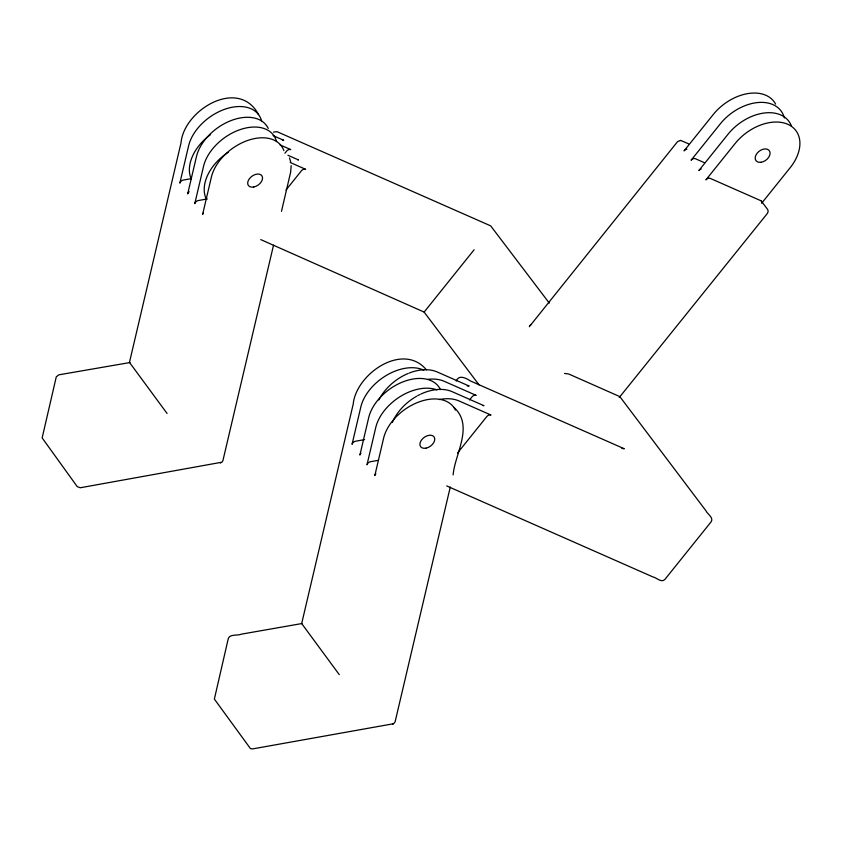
<?xml version="1.0" encoding="UTF-8"?>
<svg xmlns="http://www.w3.org/2000/svg" width="842" height="842" viewBox="0 0 842 842"><rect width="100%" height="100%" fill="white"/><g stroke="black" fill="none" stroke-linecap="round" stroke-linejoin="round"><path stroke-width="1.26" d="M167.063 413.464L129.468 362.376L181.009 142.93C183.798 109.902 238.718 76.98 258.578 114.649M273.524 245.201L222.909 460.648L221.92 462.205L80.264 487.76L77.254 486.655L42.153 437.914L56.288 376.795L58.835 374.827L129.952 362.544M281.481 211.331L290.648 172.147L291.164 165.663M339.273 674.631L301.678 623.543L353.219 404.097C356.092 373.911 403.002 341.568 426.441 369.859M450.281 487.013L395.108 721.815L393.677 723.71L252.474 748.927L250.421 748.57L214.363 699.081L228.045 639.604C228.761 633.542 237.633 635.942 241.328 634.173L301.899 623.543M453.122 474.92C454.806 453.891 474.52 425.378 453.554 407.065M529.302 326.728L677.578 141.614L680.525 140.446M619.228 397.55L767.409 213.394L768.157 211.542L767.746 209.626L761.378 201.133M446.713 485.929L652.834 576.896C656.318 577.391 661.244 583.106 664.791 579.549L711.101 521.861C714.037 517.609 707.143 513.904 705.849 510.641L619.838 396.624L568.739 374.006L564.55 373.448M474.13 249.737L425.526 310.351M284.943 153.191L286.564 151.171A3.326 2.242 -37.1 0 1 290.785 149.634L280.144 144.94M285.964 190.06L301.404 170.831A3.326 2.242 -37 0 1 305.614 169.295L290.248 162.517M456.227 381.079C458.785 374.216 466.247 378.184 470.341 380.921L624.28 448.765L621.88 448.376M469.52 399.95L471.962 396.919A3.326 2.242 -37 0 1 476.172 395.382L444.271 381.321A41.637 28.039 -37 0 0 427.652 379.384M457.543 453.007L486.792 416.579A3.326 2.242 -37 0 1 491.002 415.043L459.101 400.981A41.637 28.039 -37 0 0 439.377 399.561M761.747 203.122L790.133 167.758A41.637 28.039 -37 0 0 787.796 124.29A41.637 28.039 -37 0 0 735.119 143.519L705.922 179.883A3.326 2.242 -37 0 1 710.143 178.346L760.747 200.649A3.326 2.242 -37 0 1 761.652 202.743M425.326 310.593L424.105 312.056L260.767 239.612M529.955 325.486L530.776 324.833M273.513 132.12L276.986 131.657L490.665 225.856L549.289 303.099M220.404 462.974L220.941 462.805M392.614 724.141L393.151 723.973M191.102 178.683L183.367 180.051A3.336 2.158 -36.1 0 0 179.851 183.135L188.619 145.803A41.637 26.997 -36.1 0 1 225.372 109.05A41.637 26.997 -36.1 0 1 261.63 121.09M207.332 198.944L198.302 200.543A3.326 2.158 -36.1 0 0 194.786 203.627L203.554 166.295A41.637 26.997 -36.1 0 1 240.307 129.552A41.637 26.997 -36.1 0 1 276.555 141.582M364.607 439.619L355.577 441.219A3.326 2.158 -36.1 0 0 352.061 444.302L360.829 406.97A41.637 26.997 -36.1 0 1 386.762 375.174A41.637 26.997 -36.1 0 1 423.8 370.185M378.247 460.342L370.512 461.711A3.336 2.158 -36.1 0 0 366.996 464.795L375.764 427.462A41.637 26.997 -36.1 0 1 436.977 389.92M680.957 140.53L688.556 143.824M680.399 140.425L681.073 140.551M704.722 162.832L695.313 158.685A3.326 2.242 -37 0 0 691.093 160.222L720.289 123.858A41.637 28.039 -37 0 1 757.884 102.524A41.637 28.039 -37 0 1 784.386 117.985M273.103 135.604L283.733 140.288A3.326 2.242 -37 0 0 282.365 140.14M287.932 155.265L298.573 159.948A3.326 2.242 -37 0 0 297.7 159.77M424.105 312.056L479.056 384.889M289.49 157.949L290.7 161.864M701.207 168.968A3.326 2.242 -37 0 0 698.881 170.547L728.077 134.173A41.637 28.039 -37 0 1 764.136 113.017A41.637 28.039 -37 0 1 791.438 125.963M483.087 405.518A3.326 2.242 -37 0 1 483.961 405.697L452.049 391.635A41.637 28.039 -37 0 0 420.779 394.109M467.247 386.004A3.326 2.242 -37 0 1 469.131 386.046L437.219 371.975A41.637 28.039 -37 0 0 409.086 373.09M686.893 149.192A3.326 2.242 -37 0 0 684.051 150.886L713.248 114.512A41.637 28.039 -37 0 1 775.608 104.103M392.361 422.473A41.637 28.039 -37 0 1 416.664 396.235M417.674 395.666A41.637 28.039 -37 0 1 419.737 394.603M378.847 399.971A41.637 28.039 -37 0 1 408.033 373.511M191.271 179.03A41.637 28.039 -37 0 1 210.521 134.636M206.111 198.691A41.637 28.039 -37 0 1 228.266 152.297M360.965 453.291A3.326 2.158 -36.1 0 0 359.892 455.059L368.67 417.727A41.637 26.997 -36.1 0 1 402.981 381.858A41.637 26.997 -36.1 0 1 440.45 389.604M375.9 473.783A3.336 2.158 -36.1 0 0 374.827 475.562L383.605 438.219A41.637 26.997 -36.1 0 1 417.916 402.35A41.637 26.997 -36.1 0 1 455.385 410.096M188.071 192.986A3.336 2.158 -36.1 0 0 187.692 193.892L196.46 156.559A41.637 27.007 -36.1 0 1 230.761 120.69A41.637 27.007 -36.1 0 1 268.24 128.437M188.387 192.544A3.336 2.158 -36.1 0 1 189.197 191.744M203.322 213.037A3.326 2.158 -36.1 0 0 202.627 214.394L211.395 177.052A41.637 27.007 -36.1 0 1 246.916 140.73A41.637 27.007 -36.1 0 1 283.87 150.592M761.021 162.285A8.325 5.61 -37 0 0 769.735 151.423A8.325 5.61 -37 0 0 757.126 153.212A8.325 5.61 -37 0 0 761.021 162.285M425.989 448.165A8.325 5.399 -36.1 0 0 434.335 437.314A8.325 5.399 -36.1 0 0 421.653 439.819A8.325 5.399 -36.1 0 0 425.989 448.165M253.779 187.008A8.325 5.399 -36.1 0 0 262.125 176.146A8.325 5.399 -36.1 0 0 249.442 178.651A8.325 5.399 -36.1 0 0 253.779 187.008"/></g></svg>
